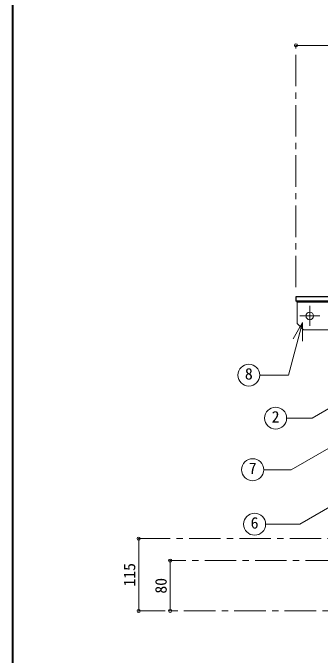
# Model space of a CAD drawing. Units: millimetres at full size, sheet at 1:10; details may follow other scales. Extents: x -2096 to 1954, y -1403 to 1407.
# Drawn here: x -2096 to -1608, y -819 to 204 of the extents above; entities that cross this region are included whole.
import ezdxf
from ezdxf.enums import TextEntityAlignment as Align

# ---------------------------------------------------------------- set-up
doc = ezdxf.new("R2010")
doc.units = ezdxf.units.MM
doc.header["$LTSCALE"] = 10
doc.header["$PDMODE"] = 32
doc.header["$PDSIZE"] = 5
doc.linetypes.add('CHAIN1', pattern=[8, 5, -1, 1, -1])
doc.layers.add('0-0_ﾚｲﾔ1', color=4, linetype='Continuous', lineweight=9)
doc.styles.add('ＭＳ ゴシック', font='')
doc.styles.get('ＭＳ ゴシック').set_extended_font_data('MS Gothic')

msp = doc.modelspace()

# ---------------------------------------------------------------- linework, layer by layer
at = {"layer": '0-0_ﾚｲﾔ1', "color": 1, "lineweight": 40}
msp.add_line((-2096.01, -1403.12), (-2096.01, 1406.88), dxfattribs=at)
at = {"layer": '0-0_ﾚｲﾔ1', "linetype": 'CHAIN1'}
for p, q in [((-1646.01, -233.12), (-1646.01, 151.88)), ((-1624.01, -294.72), (-1624.01, -262.72)), ((-1608.01, -278.72), (-1640.01, -278.72)), ((-1896.01, -633.12), (-1337.01, -633.12)), ((-1341.01, -668.12), (-1846.01, -668.12)), ((-1534.01, -748.12), (-1896.01, -748.12))]:
    msp.add_line(p, q, dxfattribs=at)
at = {"layer": '0-0_ﾚｲﾔ1'}
for p, q in [((-602.01, 151.88), (-1646.01, 151.88)), ((-1896.01, -633.12), (-1896.01, -748.12)), ((-1846.01, -668.12), (-1846.01, -748.12))]:
    msp.add_line(p, q, dxfattribs=at)
at = {"layer": '0-0_ﾚｲﾔ1', "color": 5, "lineweight": 25}
for p, q in [((-1646.01, -248.12), (-1646.01, -255.12)), ((-1577.9, -248.12), (-1646.01, -248.12)), ((-1574.96, -255.12), (-1646.01, -255.12)), ((-1644.01, -256.72), (-1644.01, -255.12)), ((-1579.81, -256.72), (-1644.01, -256.72))]:
    msp.add_line(p, q, dxfattribs=at)
at = {"layer": '0-0_ﾚｲﾔ1', "color": 7, "lineweight": 18}
for p, q in [((-1644.01, -256.72), (-1644.01, -290.72)), ((-1635.47, -288.94), (-1650.47, -314.92)), ((-1644.01, -290.72), (-1634.01, -300.72)), ((-1635.47, -288.94), (-1635.47, -318.94)), ((-1634.01, -300.72), (-1579.01, -300.72))]:
    msp.add_line(p, q, dxfattribs=at)
for points in [[(-1635.47, -288.94), (-1657.98, -372.94), (-1703.42, -372.94)], [(-1490.2, -366.28), (-1620.25, -441.36), (-1660.85, -441.36)], [(-1544.04, -460.32), (-1653.42, -523.47), (-1697.34, -523.47)], [(-1578.16, -574.57), (-1639.77, -610.14), (-1694.3, -610.14)]]:
    msp.add_lwpolyline(points, dxfattribs=at)
for centre, radius in [((-1624.01, -278.72), 6), ((-1720.92, -372.94), 17.5), ((-1678.35, -441.36), 17.5), ((-1714.84, -523.47), 17.5), ((-1711.8, -610.14), 17.5)]:
    msp.add_circle(centre, radius, dxfattribs=at)
at = {"layer": '0-0_ﾚｲﾔ1', "color": 1}
for p in [(-1646.01, 151.88), (-1896.01, -633.12), (-1846.01, -668.12), (-1896.01, -748.12), (-1846.01, -748.12)]:
    msp.add_point(p, dxfattribs=at)

# ---------------------------------------------------------------- texts
at = {"layer": '0-0_ﾚｲﾔ1', "color": 7, "style": 'ＭＳ ゴシック'}
for s, p in [('8', (-1727.17, -385.44)), ('2', (-1684.6, -453.86)), ('7', (-1721.09, -535.97)), ('6', (-1718.05, -622.64))]:
    msp.add_text(s, height=18.33, dxfattribs=at).set_placement(p, align=Align.BOTTOM_LEFT)
for s, p in [('115', (-1896.01, -709.37)), ('80', (-1846.01, -720.62))]:
    msp.add_text(s, height=18.33, rotation=90, dxfattribs=at).set_placement(p, align=Align.BOTTOM_LEFT)

doc.saveas('drawing.dxf')
